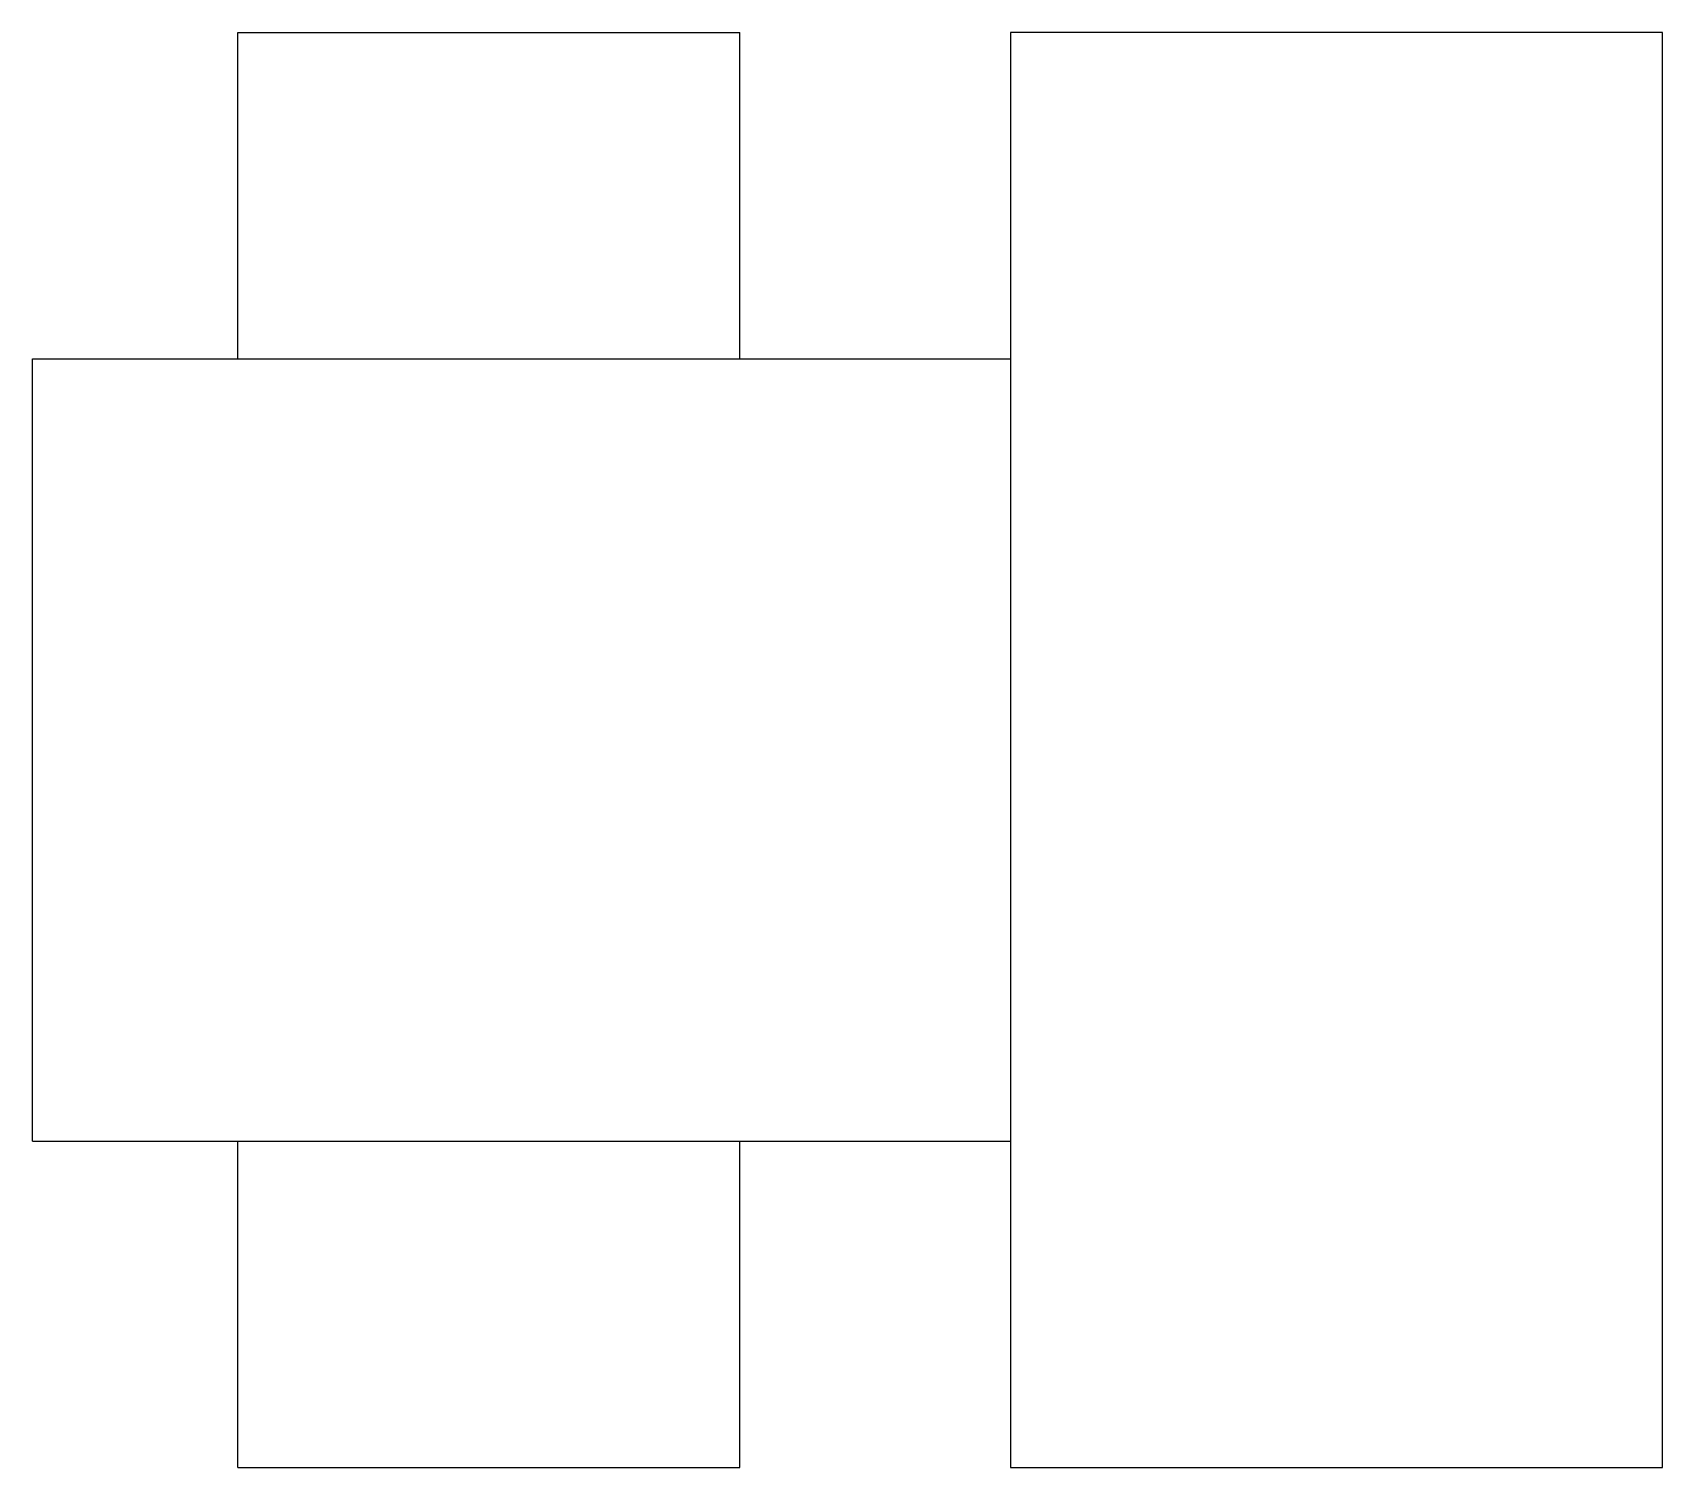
# Model space of a CAD drawing. Header units: metres. Extents: x -15 to 10, y -11 to 11.
import ezdxf

# ---------------------------------------------------------------- set-up
doc = ezdxf.new("R2010")
doc.units = ezdxf.units.M

msp = doc.modelspace()

# ---------------------------------------------------------------- linework, layer by layer
for points in [[(-11.85, 6), (-11.85, 6.1), (-11.85, 6.2), (-11.85, 6.3), (-11.85, 6.4), (-11.85, 6.5), (-11.85, 6.6), (-11.85, 6.7), (-11.85, 6.8), (-11.85, 6.9), (-11.85, 7), (-11.85, 7.1), (-11.85, 7.2), (-11.85, 7.3), (-11.85, 7.4), (-11.85, 7.5), (-11.85, 7.6), (-11.85, 7.7), (-11.85, 7.8), (-11.85, 7.9), (-11.85, 8), (-11.85, 8.1), (-11.85, 8.2), (-11.85, 8.3), (-11.85, 8.4), (-11.85, 8.5), (-11.85, 8.6), (-11.85, 8.7), (-11.85, 8.8), (-11.85, 8.9), (-11.85, 9), (-11.85, 9.1), (-11.85, 9.2), (-11.85, 9.3), (-11.85, 9.4), (-11.85, 9.5), (-11.85, 9.6), (-11.85, 9.7), (-11.85, 9.8), (-11.85, 9.9), (-11.85, 10), (-11.85, 10.1), (-11.85, 10.2), (-11.85, 10.3), (-11.85, 10.4), (-11.85, 10.5), (-11.85, 10.6), (-11.85, 10.7), (-11.85, 10.8), (-11.85, 10.9), (-11.85, 11)], [(-11.85, 11), (-11.843, 11), (-11.836, 11), (-11.83, 11), (-11.817, 11), (-11.797, 11), (-11.777, 11), (-11.756, 11), (-11.725, 11), (-11.691, 11), (-11.658, 11), (-11.621, 11), (-11.574, 11), (-11.528, 11), (-11.482, 11), (-11.427, 11), (-11.368, 11), (-11.31, 11), (-11.25, 11), (-11.18, 11), (-11.11, 11), (-11.04, 11), (-10.964, 11), (-10.883, 11), (-10.803, 11), (-10.722, 11), (-10.632, 11), (-10.542, 11), (-10.452, 11), (-10.358, 11), (-10.26, 11), (-10.161, 11), (-10.062, 11), (-9.958, 11), (-9.852, 11), (-9.746, 11), (-9.639, 11), (-9.527, 11), (-9.415, 11), (-9.303, 11), (-9.189, 11), (-9.072, 11), (-8.956, 11), (-8.84, 11), (-8.721, 11), (-8.601, 11), (-8.482, 11), (-8.362, 11), (-8.241, 11), (-8.121, 11), (-8, 11)], [(-8, 11), (-7.879, 11), (-7.759, 11), (-7.638, 11), (-7.518, 11), (-7.399, 11), (-7.279, 11), (-7.16, 11), (-7.044, 11), (-6.928, 11), (-6.811, 11), (-6.697, 11), (-6.585, 11), (-6.473, 11), (-6.361, 11), (-6.254, 11), (-6.148, 11), (-6.042, 11), (-5.938, 11), (-5.839, 11), (-5.74, 11), (-5.642, 11), (-5.548, 11), (-5.458, 11), (-5.368, 11), (-5.278, 11), (-5.197, 11), (-5.117, 11), (-5.036, 11), (-4.96, 11), (-4.89, 11), (-4.82, 11), (-4.75, 11), (-4.69, 11), (-4.632, 11), (-4.573, 11), (-4.518, 11), (-4.472, 11), (-4.426, 11), (-4.379, 11), (-4.342, 11), (-4.309, 11), (-4.275, 11), (-4.244, 11), (-4.223, 11), (-4.203, 11), (-4.183, 11), (-4.17, 11), (-4.164, 11), (-4.157, 11), (-4.15, 11)], [(-4.15, 6), (-4.15, 6.1), (-4.15, 6.2), (-4.15, 6.3), (-4.15, 6.4), (-4.15, 6.5), (-4.15, 6.6), (-4.15, 6.7), (-4.15, 6.8), (-4.15, 6.9), (-4.15, 7), (-4.15, 7.1), (-4.15, 7.2), (-4.15, 7.3), (-4.15, 7.4), (-4.15, 7.5), (-4.15, 7.6), (-4.15, 7.7), (-4.15, 7.8), (-4.15, 7.9), (-4.15, 8), (-4.15, 8.1), (-4.15, 8.2), (-4.15, 8.3), (-4.15, 8.4), (-4.15, 8.5), (-4.15, 8.6), (-4.15, 8.7), (-4.15, 8.8), (-4.15, 8.9), (-4.15, 9), (-4.15, 9.1), (-4.15, 9.2), (-4.15, 9.3), (-4.15, 9.4), (-4.15, 9.5), (-4.15, 9.6), (-4.15, 9.7), (-4.15, 9.8), (-4.15, 9.9), (-4.15, 10), (-4.15, 10.1), (-4.15, 10.2), (-4.15, 10.3), (-4.15, 10.4), (-4.15, 10.5), (-4.15, 10.6), (-4.15, 10.7), (-4.15, 10.8), (-4.15, 10.9), (-4.15, 11)], [(0, 11), (0, 10.56), (0, 10.12), (0, 9.68), (0, 9.24), (0, 8.8), (0, 8.36), (0, 7.92), (0, 7.48), (0, 7.04), (0, 6.6), (0, 6.16), (0, 5.72), (0, 5.28), (0, 4.84), (0, 4.4), (0, 3.96), (0, 3.52), (0, 3.08), (0, 2.64), (0, 2.2), (0, 1.76), (0, 1.32), (0, 0.88), (0, 0.44), (0, 0), (0, -0.44), (0, -0.88), (0, -1.32), (0, -1.76), (0, -2.2), (0, -2.64), (0, -3.08), (0, -3.52), (0, -3.96), (0, -4.4), (0, -4.84), (0, -5.28), (0, -5.72), (0, -6.16), (0, -6.6), (0, -7.04), (0, -7.48), (0, -7.92), (0, -8.36), (0, -8.8), (0, -9.24), (0, -9.68), (0, -10.12), (0, -10.56), (0, -11)], [(10, 11), (9.8, 11), (9.6, 11), (9.4, 11), (9.2, 11), (9, 11), (8.8, 11), (8.6, 11), (8.4, 11), (8.2, 11), (8, 11), (7.8, 11), (7.6, 11), (7.4, 11), (7.2, 11), (7, 11), (6.8, 11), (6.6, 11), (6.4, 11), (6.2, 11), (6, 11), (5.8, 11), (5.6, 11), (5.4, 11), (5.2, 11), (5, 11), (4.8, 11), (4.6, 11), (4.4, 11), (4.2, 11), (4, 11), (3.8, 11), (3.6, 11), (3.4, 11), (3.2, 11), (3, 11), (2.8, 11), (2.6, 11), (2.4, 11), (2.2, 11), (2, 11), (1.8, 11), (1.6, 11), (1.4, 11), (1.2, 11), (1, 11), (0.8, 11), (0.6, 11), (0.4, 11), (0.2, 11), (0, 11)], [(10, -11), (10, -10.56), (10, -10.12), (10, -9.68), (10, -9.24), (10, -8.8), (10, -8.36), (10, -7.92), (10, -7.48), (10, -7.04), (10, -6.6), (10, -6.16), (10, -5.72), (10, -5.28), (10, -4.84), (10, -4.4), (10, -3.96), (10, -3.52), (10, -3.08), (10, -2.64), (10, -2.2), (10, -1.76), (10, -1.32), (10, -0.88), (10, -0.44), (10, 0), (10, 0.44), (10, 0.88), (10, 1.32), (10, 1.76), (10, 2.2), (10, 2.64), (10, 3.08), (10, 3.52), (10, 3.96), (10, 4.4), (10, 4.84), (10, 5.28), (10, 5.72), (10, 6.16), (10, 6.6), (10, 7.04), (10, 7.48), (10, 7.92), (10, 8.36), (10, 8.8), (10, 9.24), (10, 9.68), (10, 10.12), (10, 10.56), (10, 11)], [(-15, 6), (-14.988, 6), (-14.975, 6), (-14.963, 6), (-14.94, 6), (-14.903, 6), (-14.867, 6), (-14.83, 6), (-14.772, 6), (-14.711, 6), (-14.651, 6), (-14.583, 6), (-14.499, 6), (-14.415, 6), (-14.331, 6), (-14.231, 6), (-14.125, 6), (-14.018, 6), (-13.909, 6), (-13.782, 6), (-13.655, 6), (-13.527, 6), (-13.389, 6), (-13.243, 6), (-13.096, 6), (-12.95, 6), (-12.786, 6), (-12.622, 6), (-12.458, 6), (-12.288, 6), (-12.108, 6), (-11.929, 6), (-11.75, 6), (-11.559, 6), (-11.367, 6), (-11.175, 6), (-10.979, 6), (-10.776, 6), (-10.573, 6), (-10.37, 6), (-10.161, 6), (-9.95, 6), (-9.739, 6), (-9.527, 6), (-9.31, 6), (-9.093, 6), (-8.877, 6), (-8.658, 6), (-8.439, 6), (-8.219, 6), (-8, 6)], [(-15, -6), (-15, -5.76), (-15, -5.52), (-15, -5.28), (-15, -5.04), (-15, -4.8), (-15, -4.56), (-15, -4.32), (-15, -4.08), (-15, -3.84), (-15, -3.6), (-15, -3.36), (-15, -3.12), (-15, -2.88), (-15, -2.64), (-15, -2.4), (-15, -2.16), (-15, -1.92), (-15, -1.68), (-15, -1.44), (-15, -1.2), (-15, -0.96), (-15, -0.72), (-15, -0.48), (-15, -0.24), (-15, 0), (-15, 0.24), (-15, 0.48), (-15, 0.72), (-15, 0.96), (-15, 1.2), (-15, 1.44), (-15, 1.68), (-15, 1.92), (-15, 2.16), (-15, 2.4), (-15, 2.64), (-15, 2.88), (-15, 3.12), (-15, 3.36), (-15, 3.6), (-15, 3.84), (-15, 4.08), (-15, 4.32), (-15, 4.56), (-15, 4.8), (-15, 5.04), (-15, 5.28), (-15, 5.52), (-15, 5.76), (-15, 6)], [(-8, 6), (-7.84, 6), (-7.68, 6), (-7.52, 6), (-7.36, 6), (-7.2, 6), (-7.04, 6), (-6.88, 6), (-6.72, 6), (-6.56, 6), (-6.4, 6), (-6.24, 6), (-6.08, 6), (-5.92, 6), (-5.76, 6), (-5.6, 6), (-5.44, 6), (-5.28, 6), (-5.12, 6), (-4.96, 6), (-4.8, 6), (-4.64, 6), (-4.48, 6), (-4.32, 6), (-4.16, 6), (-4, 6), (-3.84, 6), (-3.68, 6), (-3.52, 6), (-3.36, 6), (-3.2, 6), (-3.04, 6), (-2.88, 6), (-2.72, 6), (-2.56, 6), (-2.4, 6), (-2.24, 6), (-2.08, 6), (-1.92, 6), (-1.76, 6), (-1.6, 6), (-1.44, 6), (-1.28, 6), (-1.12, 6), (-0.96, 6), (-0.8, 6), (-0.64, 6), (-0.48, 6), (-0.32, 6), (-0.16, 6), (0, 6)], [(-15, -6), (-14.988, -6), (-14.975, -6), (-14.963, -6), (-14.94, -6), (-14.903, -6), (-14.867, -6), (-14.83, -6), (-14.772, -6), (-14.711, -6), (-14.651, -6), (-14.583, -6), (-14.499, -6), (-14.415, -6), (-14.331, -6), (-14.231, -6), (-14.125, -6), (-14.018, -6), (-13.909, -6), (-13.782, -6), (-13.655, -6), (-13.527, -6), (-13.389, -6), (-13.243, -6), (-13.096, -6), (-12.95, -6), (-12.786, -6), (-12.622, -6), (-12.458, -6), (-12.288, -6), (-12.108, -6), (-11.929, -6), (-11.75, -6), (-11.559, -6), (-11.367, -6), (-11.175, -6), (-10.979, -6), (-10.776, -6), (-10.573, -6), (-10.37, -6), (-10.161, -6), (-9.95, -6), (-9.739, -6), (-9.527, -6), (-9.31, -6), (-9.093, -6), (-8.877, -6), (-8.658, -6), (-8.439, -6), (-8.219, -6), (-8, -6)], [(-11.85, -11), (-11.85, -10.9), (-11.85, -10.8), (-11.85, -10.7), (-11.85, -10.6), (-11.85, -10.5), (-11.85, -10.4), (-11.85, -10.3), (-11.85, -10.2), (-11.85, -10.1), (-11.85, -10), (-11.85, -9.9), (-11.85, -9.8), (-11.85, -9.7), (-11.85, -9.6), (-11.85, -9.5), (-11.85, -9.4), (-11.85, -9.3), (-11.85, -9.2), (-11.85, -9.1), (-11.85, -9), (-11.85, -8.9), (-11.85, -8.8), (-11.85, -8.7), (-11.85, -8.6), (-11.85, -8.5), (-11.85, -8.4), (-11.85, -8.3), (-11.85, -8.2), (-11.85, -8.1), (-11.85, -8), (-11.85, -7.9), (-11.85, -7.8), (-11.85, -7.7), (-11.85, -7.6), (-11.85, -7.5), (-11.85, -7.4), (-11.85, -7.3), (-11.85, -7.2), (-11.85, -7.1), (-11.85, -7), (-11.85, -6.9), (-11.85, -6.8), (-11.85, -6.7), (-11.85, -6.6), (-11.85, -6.5), (-11.85, -6.4), (-11.85, -6.3), (-11.85, -6.2), (-11.85, -6.1), (-11.85, -6)], [(-8, -6), (-7.84, -6), (-7.68, -6), (-7.52, -6), (-7.36, -6), (-7.2, -6), (-7.04, -6), (-6.88, -6), (-6.72, -6), (-6.56, -6), (-6.4, -6), (-6.24, -6), (-6.08, -6), (-5.92, -6), (-5.76, -6), (-5.6, -6), (-5.44, -6), (-5.28, -6), (-5.12, -6), (-4.96, -6), (-4.8, -6), (-4.64, -6), (-4.48, -6), (-4.32, -6), (-4.16, -6), (-4, -6), (-3.84, -6), (-3.68, -6), (-3.52, -6), (-3.36, -6), (-3.2, -6), (-3.04, -6), (-2.88, -6), (-2.72, -6), (-2.56, -6), (-2.4, -6), (-2.24, -6), (-2.08, -6), (-1.92, -6), (-1.76, -6), (-1.6, -6), (-1.44, -6), (-1.28, -6), (-1.12, -6), (-0.96, -6), (-0.8, -6), (-0.64, -6), (-0.48, -6), (-0.32, -6), (-0.16, -6), (0, -6)], [(-4.15, -11), (-4.15, -10.9), (-4.15, -10.8), (-4.15, -10.7), (-4.15, -10.6), (-4.15, -10.5), (-4.15, -10.4), (-4.15, -10.3), (-4.15, -10.2), (-4.15, -10.1), (-4.15, -10), (-4.15, -9.9), (-4.15, -9.8), (-4.15, -9.7), (-4.15, -9.6), (-4.15, -9.5), (-4.15, -9.4), (-4.15, -9.3), (-4.15, -9.2), (-4.15, -9.1), (-4.15, -9), (-4.15, -8.9), (-4.15, -8.8), (-4.15, -8.7), (-4.15, -8.6), (-4.15, -8.5), (-4.15, -8.4), (-4.15, -8.3), (-4.15, -8.2), (-4.15, -8.1), (-4.15, -8), (-4.15, -7.9), (-4.15, -7.8), (-4.15, -7.7), (-4.15, -7.6), (-4.15, -7.5), (-4.15, -7.4), (-4.15, -7.3), (-4.15, -7.2), (-4.15, -7.1), (-4.15, -7), (-4.15, -6.9), (-4.15, -6.8), (-4.15, -6.7), (-4.15, -6.6), (-4.15, -6.5), (-4.15, -6.4), (-4.15, -6.3), (-4.15, -6.2), (-4.15, -6.1), (-4.15, -6)], [(-11.85, -11), (-11.843, -11), (-11.836, -11), (-11.83, -11), (-11.817, -11), (-11.797, -11), (-11.777, -11), (-11.756, -11), (-11.725, -11), (-11.691, -11), (-11.658, -11), (-11.621, -11), (-11.574, -11), (-11.528, -11), (-11.482, -11), (-11.427, -11), (-11.368, -11), (-11.31, -11), (-11.25, -11), (-11.18, -11), (-11.11, -11), (-11.04, -11), (-10.964, -11), (-10.883, -11), (-10.803, -11), (-10.722, -11), (-10.632, -11), (-10.542, -11), (-10.452, -11), (-10.358, -11), (-10.26, -11), (-10.161, -11), (-10.062, -11), (-9.958, -11), (-9.852, -11), (-9.746, -11), (-9.639, -11), (-9.527, -11), (-9.415, -11), (-9.303, -11), (-9.189, -11), (-9.072, -11), (-8.956, -11), (-8.84, -11), (-8.721, -11), (-8.601, -11), (-8.482, -11), (-8.362, -11), (-8.241, -11), (-8.121, -11), (-8, -11)], [(-8, -11), (-7.879, -11), (-7.759, -11), (-7.638, -11), (-7.518, -11), (-7.399, -11), (-7.279, -11), (-7.16, -11), (-7.044, -11), (-6.928, -11), (-6.811, -11), (-6.697, -11), (-6.585, -11), (-6.473, -11), (-6.361, -11), (-6.254, -11), (-6.148, -11), (-6.042, -11), (-5.938, -11), (-5.839, -11), (-5.74, -11), (-5.642, -11), (-5.548, -11), (-5.458, -11), (-5.368, -11), (-5.278, -11), (-5.197, -11), (-5.117, -11), (-5.036, -11), (-4.96, -11), (-4.89, -11), (-4.82, -11), (-4.75, -11), (-4.69, -11), (-4.632, -11), (-4.573, -11), (-4.518, -11), (-4.472, -11), (-4.426, -11), (-4.379, -11), (-4.342, -11), (-4.309, -11), (-4.275, -11), (-4.244, -11), (-4.223, -11), (-4.203, -11), (-4.183, -11), (-4.17, -11), (-4.164, -11), (-4.157, -11), (-4.15, -11)], [(0, -11), (0.2, -11), (0.4, -11), (0.6, -11), (0.8, -11), (1, -11), (1.2, -11), (1.4, -11), (1.6, -11), (1.8, -11), (2, -11), (2.2, -11), (2.4, -11), (2.6, -11), (2.8, -11), (3, -11), (3.2, -11), (3.4, -11), (3.6, -11), (3.8, -11), (4, -11), (4.2, -11), (4.4, -11), (4.6, -11), (4.8, -11), (5, -11), (5.2, -11), (5.4, -11), (5.6, -11), (5.8, -11), (6, -11), (6.2, -11), (6.4, -11), (6.6, -11), (6.8, -11), (7, -11), (7.2, -11), (7.4, -11), (7.6, -11), (7.8, -11), (8, -11), (8.2, -11), (8.4, -11), (8.6, -11), (8.8, -11), (9, -11), (9.2, -11), (9.4, -11), (9.6, -11), (9.8, -11), (10, -11)]]:
    msp.add_lwpolyline(points)

doc.saveas('drawing.dxf')
